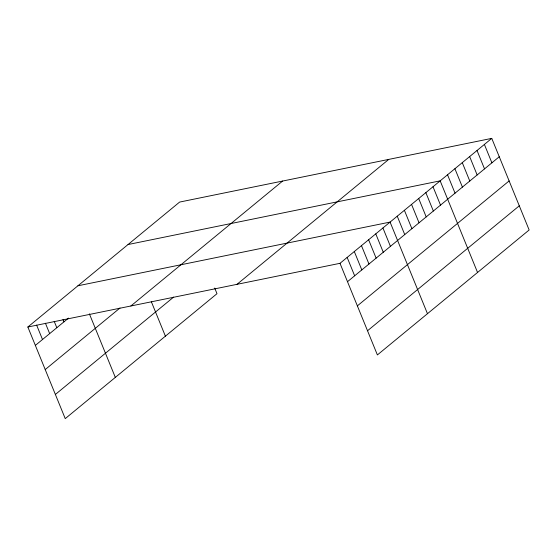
<?xml version="1.0" encoding="UTF-8"?>
<svg xmlns="http://www.w3.org/2000/svg" width="557" height="557" viewBox="0 0 557 557"><rect width="100%" height="100%" fill="white"/><g stroke="black" fill="none" stroke-linecap="round" stroke-linejoin="round"><path stroke-width="0.84" d="M214.703 288.046L217 293.685L65.239 418.627L27.85 327.015L179.612 202.073L491.761 138.373L529.15 229.985L377.388 354.927L340 263.315L491.761 138.373M35.349 345.396L68.525 318.089M45.214 369.563L120.013 307.986M130.86 305.995L282.622 181.053M55.373 394.46L173.631 297.104M236.99 284.335L388.751 159.393M347.498 281.696L499.267 156.754M357.364 305.863L509.126 180.921M367.523 330.761L519.291 205.818M128.013 244.551L440.162 180.851L477.551 272.464M77.931 285.783L390.081 222.083L427.47 313.695M27.85 327.015L340 263.315M484.388 144.437L491.894 162.818M477.022 150.508L484.52 168.889M469.648 156.58L477.147 174.961M462.275 162.644L469.781 181.025M454.909 168.715L462.407 187.096M447.536 174.78L455.034 193.168M433.005 186.741L440.51 205.122M425.854 192.631L433.353 211.012M418.697 198.522L426.202 216.903M411.546 204.412L419.045 222.793M404.389 210.302L411.895 228.683M397.238 216.193L404.737 234.574M382.924 227.973L390.429 246.354M375.773 233.863L383.272 252.244M368.616 239.754L376.121 258.135M361.465 245.644L368.964 264.025M354.308 251.534L361.806 269.915M347.15 257.425L354.656 275.806M151.413 301.887L165.401 336.17M89.378 313.835L115.32 377.395M62.99 319.44L63.971 321.835M54.203 321.333L56.814 327.725M45.423 323.227L49.664 333.615M36.637 325.121L42.506 339.505"/></g></svg>
